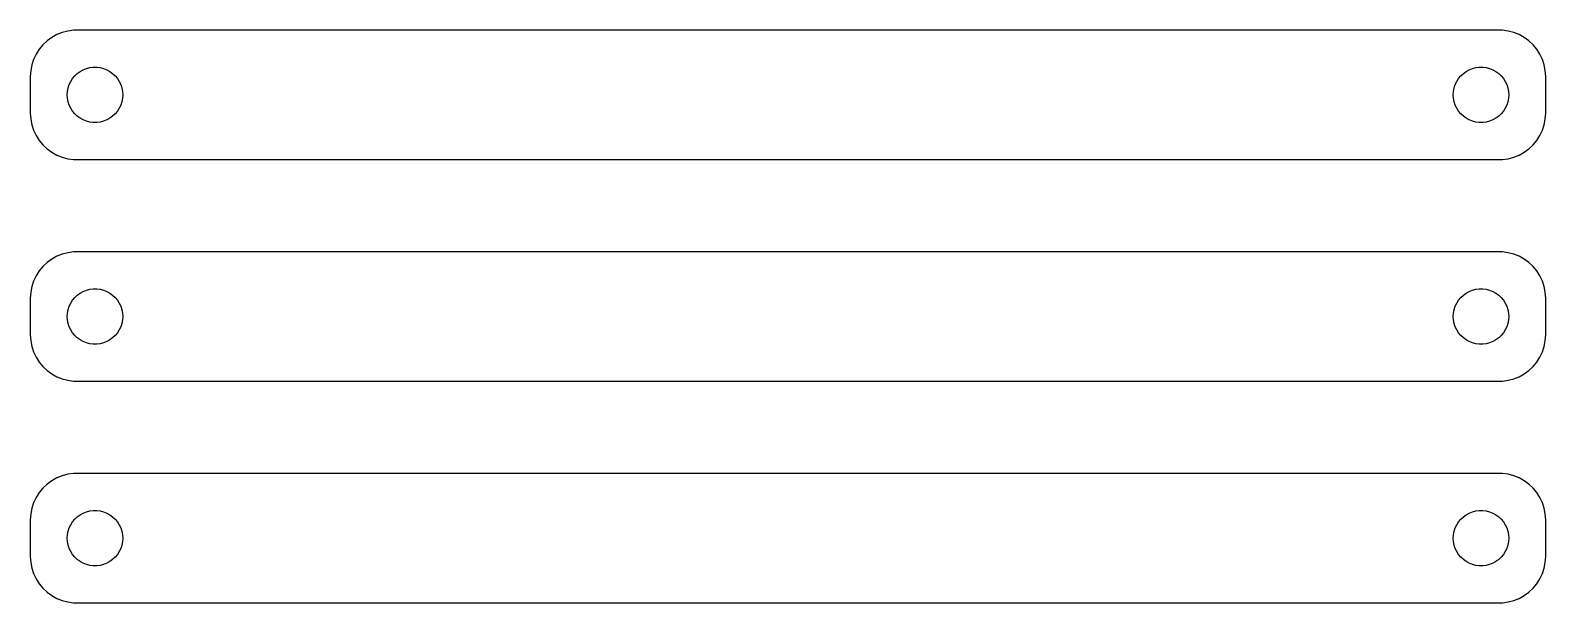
# Model space of a CAD drawing. Header units: metres. Extents: x -82 to 82, y 41 to 103.
import ezdxf

# ---------------------------------------------------------------- set-up
doc = ezdxf.new("R2010")
doc.units = ezdxf.units.M

msp = doc.modelspace()

# ---------------------------------------------------------------- linework, layer by layer
for p, q in [((-80.1871, 101.853), (-80.6448, 101.423)), ((-79.6791, 102.222), (-80.1871, 101.853)), ((-79.1289, 102.524), (-79.6791, 102.222)), ((-78.5451, 102.755), (-79.1289, 102.524)), ((-77.9369, 102.911), (-78.5451, 102.755)), ((-77.3139, 102.99), (-77.9369, 102.911)), ((77.3139, 102.99), (-77.3139, 102.99)), ((77.9369, 102.911), (77.3139, 102.99)), ((78.5451, 102.755), (77.9369, 102.911)), ((79.1289, 102.524), (78.5451, 102.755)), ((79.6791, 102.222), (79.1289, 102.524)), ((80.1871, 101.853), (79.6791, 102.222)), ((80.6448, 101.423), (80.1871, 101.853)), ((-81.3815, 100.409), (-81.6489, 99.8406)), ((-81.0451, 100.939), (-81.3815, 100.409)), ((-80.6448, 101.423), (-81.0451, 100.939)), ((81.0451, 100.939), (80.6448, 101.423)), ((81.3815, 100.409), (81.0451, 100.939)), ((81.6489, 99.8406), (81.3815, 100.409)), ((-81.9606, 98.6267), (-82, 98)), ((-81.8429, 99.2434), (-81.9606, 98.6267)), ((-81.6489, 99.8406), (-81.8429, 99.2434)), ((-76.9123, 98.3115), (-76.6075, 98.533)), ((-76.6075, 98.533), (-76.2773, 98.7145)), ((-76.2773, 98.7145), (-75.927, 98.8532)), ((-75.927, 98.8532), (-75.5621, 98.9469)), ((-75.5621, 98.9469), (-75.1884, 98.9941)), ((-75.1884, 98.9941), (-74.8116, 98.9941)), ((-74.8116, 98.9941), (-74.4379, 98.9469)), ((-74.4379, 98.9469), (-74.073, 98.8532)), ((-74.073, 98.8532), (-73.7227, 98.7145)), ((-73.7227, 98.7145), (-73.3925, 98.533)), ((-73.3925, 98.533), (-73.0877, 98.3115)), ((73.0877, 98.3115), (73.3925, 98.533)), ((73.3925, 98.533), (73.7227, 98.7145)), ((73.7227, 98.7145), (74.073, 98.8532)), ((74.073, 98.8532), (74.4379, 98.9469)), ((74.4379, 98.9469), (74.8116, 98.9941)), ((74.8116, 98.9941), (75.1884, 98.9941)), ((75.1884, 98.9941), (75.5621, 98.9469)), ((75.5621, 98.9469), (75.927, 98.8532)), ((75.927, 98.8532), (76.2773, 98.7145)), ((76.2773, 98.7145), (76.6075, 98.533)), ((76.6075, 98.533), (76.9123, 98.3115)), ((81.8429, 99.2434), (81.6489, 99.8406)), ((81.9606, 98.6267), (81.8429, 99.2434)), ((82, 98), (81.9606, 98.6267)), ((-82, 98), (-82, 94)), ((-77.9057, 96.7461), (-77.7893, 97.1044)), ((-77.7893, 97.1044), (-77.6289, 97.4453)), ((-77.6289, 97.4453), (-77.427, 97.7634)), ((-77.427, 97.7634), (-77.1869, 98.0536)), ((-77.1869, 98.0536), (-76.9123, 98.3115)), ((-73.0877, 98.3115), (-72.8131, 98.0536)), ((-72.8131, 98.0536), (-72.573, 97.7634)), ((-72.573, 97.7634), (-72.3711, 97.4453)), ((-72.3711, 97.4453), (-72.2107, 97.1044)), ((-72.2107, 97.1044), (-72.0943, 96.7461)), ((72.0943, 96.7461), (72.2107, 97.1044)), ((72.2107, 97.1044), (72.3711, 97.4453)), ((72.3711, 97.4453), (72.573, 97.7634)), ((72.573, 97.7634), (72.8131, 98.0536)), ((72.8131, 98.0536), (73.0877, 98.3115)), ((76.9123, 98.3115), (77.1869, 98.0536)), ((77.1869, 98.0536), (77.427, 97.7634)), ((77.427, 97.7634), (77.6289, 97.4453)), ((77.6289, 97.4453), (77.7893, 97.1044)), ((77.7893, 97.1044), (77.9057, 96.7461)), ((82, 94), (82, 98)), ((-78, 96), (-77.9763, 96.376)), ((-77.9763, 95.624), (-78, 96)), ((-77.9763, 96.376), (-77.9057, 96.7461)), ((-77.9057, 95.2539), (-77.9763, 95.624)), ((-77.7893, 94.8956), (-77.9057, 95.2539)), ((-72.0943, 95.2539), (-72.2107, 94.8956)), ((-72.0943, 96.7461), (-72.0237, 96.376)), ((-72.0237, 95.624), (-72.0943, 95.2539)), ((-72.0237, 96.376), (-72, 96)), ((-72, 96), (-72.0237, 95.624)), ((72, 96), (72.0237, 96.376)), ((72.0237, 95.624), (72, 96)), ((72.0237, 96.376), (72.0943, 96.7461)), ((72.0943, 95.2539), (72.0237, 95.624)), ((72.2107, 94.8956), (72.0943, 95.2539)), ((77.9057, 95.2539), (77.7893, 94.8956)), ((77.9057, 96.7461), (77.9763, 96.376)), ((77.9763, 95.624), (77.9057, 95.2539)), ((77.9763, 96.376), (78, 96)), ((78, 96), (77.9763, 95.624)), ((-82, 94), (-81.9606, 93.3733)), ((-77.6289, 94.5547), (-77.7893, 94.8956)), ((-77.427, 94.2366), (-77.6289, 94.5547)), ((-77.1869, 93.9464), (-77.427, 94.2366)), ((-76.9123, 93.6885), (-77.1869, 93.9464)), ((-76.6075, 93.467), (-76.9123, 93.6885)), ((-73.0877, 93.6885), (-73.3925, 93.467)), ((-72.8131, 93.9464), (-73.0877, 93.6885)), ((-72.573, 94.2366), (-72.8131, 93.9464)), ((-72.3711, 94.5547), (-72.573, 94.2366)), ((-72.2107, 94.8956), (-72.3711, 94.5547)), ((72.3711, 94.5547), (72.2107, 94.8956)), ((72.573, 94.2366), (72.3711, 94.5547)), ((72.8131, 93.9464), (72.573, 94.2366)), ((73.0877, 93.6885), (72.8131, 93.9464)), ((73.3925, 93.467), (73.0877, 93.6885)), ((76.9123, 93.6885), (76.6075, 93.467)), ((77.1869, 93.9464), (76.9123, 93.6885)), ((77.427, 94.2366), (77.1869, 93.9464)), ((77.6289, 94.5547), (77.427, 94.2366)), ((77.7893, 94.8956), (77.6289, 94.5547)), ((81.9606, 93.3733), (82, 94)), ((-81.9606, 93.3733), (-81.8429, 92.7566)), ((-81.8429, 92.7566), (-81.6489, 92.1594)), ((-81.6489, 92.1594), (-81.3815, 91.5912)), ((-76.2773, 93.2855), (-76.6075, 93.467)), ((-75.927, 93.1468), (-76.2773, 93.2855)), ((-75.5621, 93.0531), (-75.927, 93.1468)), ((-75.1884, 93.0059), (-75.5621, 93.0531)), ((-74.8116, 93.0059), (-75.1884, 93.0059)), ((-74.4379, 93.0531), (-74.8116, 93.0059)), ((-74.073, 93.1468), (-74.4379, 93.0531)), ((-73.7227, 93.2855), (-74.073, 93.1468)), ((-73.3925, 93.467), (-73.7227, 93.2855)), ((73.7227, 93.2855), (73.3925, 93.467)), ((74.073, 93.1468), (73.7227, 93.2855)), ((74.4379, 93.0531), (74.073, 93.1468)), ((74.8116, 93.0059), (74.4379, 93.0531)), ((75.1884, 93.0059), (74.8116, 93.0059)), ((75.5621, 93.0531), (75.1884, 93.0059)), ((75.927, 93.1468), (75.5621, 93.0531)), ((76.2773, 93.2855), (75.927, 93.1468)), ((76.6075, 93.467), (76.2773, 93.2855)), ((81.3815, 91.5912), (81.6489, 92.1594)), ((81.6489, 92.1594), (81.8429, 92.7566)), ((81.8429, 92.7566), (81.9606, 93.3733)), ((-81.3815, 91.5912), (-81.0451, 91.0611)), ((-81.0451, 91.0611), (-80.6448, 90.5773)), ((-80.6448, 90.5773), (-80.1871, 90.1474)), ((80.1871, 90.1474), (80.6448, 90.5773)), ((80.6448, 90.5773), (81.0451, 91.0611)), ((81.0451, 91.0611), (81.3815, 91.5912)), ((-80.1871, 90.1474), (-79.6791, 89.7784)), ((-79.6791, 89.7784), (-79.1289, 89.4759)), ((-79.1289, 89.4759), (-78.5451, 89.2447)), ((-78.5451, 89.2447), (-77.9369, 89.0886)), ((-77.9369, 89.0886), (-77.3139, 89.0099)), ((-77.3139, 89.0099), (77.3139, 89.0099)), ((77.3139, 89.0099), (77.9369, 89.0886)), ((77.9369, 89.0886), (78.5451, 89.2447)), ((78.5451, 89.2447), (79.1289, 89.4759)), ((79.1289, 89.4759), (79.6791, 89.7784)), ((79.6791, 89.7784), (80.1871, 90.1474)), ((-78.5451, 78.7553), (-79.1289, 78.5241)), ((-77.9369, 78.9114), (-78.5451, 78.7553)), ((-77.3139, 78.9901), (-77.9369, 78.9114)), ((77.3139, 78.9901), (-77.3139, 78.9901)), ((77.9369, 78.9114), (77.3139, 78.9901)), ((78.5451, 78.7553), (77.9369, 78.9114)), ((79.1289, 78.5241), (78.5451, 78.7553)), ((-80.6448, 77.4227), (-81.0451, 76.9389)), ((-80.1871, 77.8526), (-80.6448, 77.4227)), ((-79.6791, 78.2216), (-80.1871, 77.8526)), ((-79.1289, 78.5241), (-79.6791, 78.2216)), ((79.6791, 78.2216), (79.1289, 78.5241)), ((80.1871, 77.8526), (79.6791, 78.2216)), ((80.6448, 77.4227), (80.1871, 77.8526)), ((81.0451, 76.9389), (80.6448, 77.4227)), ((-81.6489, 75.8406), (-81.8429, 75.2434)), ((-81.3815, 76.4088), (-81.6489, 75.8406)), ((-81.0451, 76.9389), (-81.3815, 76.4088)), ((81.3815, 76.4088), (81.0451, 76.9389)), ((81.6489, 75.8406), (81.3815, 76.4088)), ((81.8429, 75.2434), (81.6489, 75.8406)), ((-81.9606, 74.6267), (-82, 74)), ((-82, 74), (-82, 70)), ((-81.8429, 75.2434), (-81.9606, 74.6267)), ((-77.427, 73.7634), (-77.1869, 74.0536)), ((-77.1869, 74.0536), (-76.9123, 74.3115)), ((-76.9123, 74.3115), (-76.6075, 74.533)), ((-76.6075, 74.533), (-76.2773, 74.7145)), ((-76.2773, 74.7145), (-75.927, 74.8532)), ((-75.927, 74.8532), (-75.5621, 74.9469)), ((-75.5621, 74.9469), (-75.1884, 74.9941)), ((-75.1884, 74.9941), (-74.8116, 74.9941)), ((-74.8116, 74.9941), (-74.4379, 74.9469)), ((-74.4379, 74.9469), (-74.073, 74.8532)), ((-74.073, 74.8532), (-73.7227, 74.7145)), ((-73.7227, 74.7145), (-73.3925, 74.533)), ((-73.3925, 74.533), (-73.0877, 74.3115)), ((-73.0877, 74.3115), (-72.8131, 74.0536)), ((-72.8131, 74.0536), (-72.573, 73.7634)), ((72.573, 73.7634), (72.8131, 74.0536)), ((72.8131, 74.0536), (73.0877, 74.3115)), ((73.0877, 74.3115), (73.3925, 74.533)), ((73.3925, 74.533), (73.7227, 74.7145)), ((73.7227, 74.7145), (74.073, 74.8532)), ((74.073, 74.8532), (74.4379, 74.9469)), ((74.4379, 74.9469), (74.8116, 74.9941)), ((74.8116, 74.9941), (75.1884, 74.9941)), ((75.1884, 74.9941), (75.5621, 74.9469)), ((75.5621, 74.9469), (75.927, 74.8532)), ((75.927, 74.8532), (76.2773, 74.7145)), ((76.2773, 74.7145), (76.6075, 74.533)), ((76.6075, 74.533), (76.9123, 74.3115)), ((76.9123, 74.3115), (77.1869, 74.0536)), ((77.1869, 74.0536), (77.427, 73.7634)), ((81.9606, 74.6267), (81.8429, 75.2434)), ((82, 74), (81.9606, 74.6267)), ((82, 70), (82, 74)), ((-78, 72), (-77.9763, 72.376)), ((-77.9763, 72.376), (-77.9057, 72.7461)), ((-77.9057, 72.7461), (-77.7893, 73.1044)), ((-77.7893, 73.1044), (-77.6289, 73.4453)), ((-77.6289, 73.4453), (-77.427, 73.7634)), ((-72.573, 73.7634), (-72.3711, 73.4453)), ((-72.3711, 73.4453), (-72.2107, 73.1044)), ((-72.2107, 73.1044), (-72.0943, 72.7461)), ((-72.0943, 72.7461), (-72.0237, 72.376)), ((-72.0237, 72.376), (-72, 72)), ((72, 72), (72.0237, 72.376)), ((72.0237, 72.376), (72.0943, 72.7461)), ((72.0943, 72.7461), (72.2107, 73.1044)), ((72.2107, 73.1044), (72.3711, 73.4453)), ((72.3711, 73.4453), (72.573, 73.7634)), ((77.427, 73.7634), (77.6289, 73.4453)), ((77.6289, 73.4453), (77.7893, 73.1044)), ((77.7893, 73.1044), (77.9057, 72.7461)), ((77.9057, 72.7461), (77.9763, 72.376)), ((77.9763, 72.376), (78, 72)), ((-77.9763, 71.624), (-78, 72)), ((-77.9057, 71.2539), (-77.9763, 71.624)), ((-77.7893, 70.8956), (-77.9057, 71.2539)), ((-77.6289, 70.5547), (-77.7893, 70.8956)), ((-77.427, 70.2366), (-77.6289, 70.5547)), ((-72.3711, 70.5547), (-72.573, 70.2366)), ((-72.2107, 70.8956), (-72.3711, 70.5547)), ((-72.0943, 71.2539), (-72.2107, 70.8956)), ((-72.0237, 71.624), (-72.0943, 71.2539)), ((-72, 72), (-72.0237, 71.624)), ((72.0237, 71.624), (72, 72)), ((72.0943, 71.2539), (72.0237, 71.624)), ((72.2107, 70.8956), (72.0943, 71.2539)), ((72.3711, 70.5547), (72.2107, 70.8956)), ((72.573, 70.2366), (72.3711, 70.5547)), ((77.6289, 70.5547), (77.427, 70.2366)), ((77.7893, 70.8956), (77.6289, 70.5547)), ((77.9057, 71.2539), (77.7893, 70.8956)), ((77.9763, 71.624), (77.9057, 71.2539)), ((78, 72), (77.9763, 71.624)), ((-82, 70), (-81.9606, 69.3733)), ((-81.9606, 69.3733), (-81.8429, 68.7566)), ((-77.1869, 69.9464), (-77.427, 70.2366)), ((-76.9123, 69.6885), (-77.1869, 69.9464)), ((-76.6075, 69.467), (-76.9123, 69.6885)), ((-76.2773, 69.2855), (-76.6075, 69.467)), ((-75.927, 69.1468), (-76.2773, 69.2855)), ((-75.5621, 69.0531), (-75.927, 69.1468)), ((-75.1884, 69.0059), (-75.5621, 69.0531)), ((-74.8116, 69.0059), (-75.1884, 69.0059)), ((-74.4379, 69.0531), (-74.8116, 69.0059)), ((-74.073, 69.1468), (-74.4379, 69.0531)), ((-73.7227, 69.2855), (-74.073, 69.1468)), ((-73.3925, 69.467), (-73.7227, 69.2855)), ((-73.0877, 69.6885), (-73.3925, 69.467)), ((-72.8131, 69.9464), (-73.0877, 69.6885)), ((-72.573, 70.2366), (-72.8131, 69.9464)), ((72.8131, 69.9464), (72.573, 70.2366)), ((73.0877, 69.6885), (72.8131, 69.9464)), ((73.3925, 69.467), (73.0877, 69.6885)), ((73.7227, 69.2855), (73.3925, 69.467)), ((74.073, 69.1468), (73.7227, 69.2855)), ((74.4379, 69.0531), (74.073, 69.1468)), ((74.8116, 69.0059), (74.4379, 69.0531)), ((75.1884, 69.0059), (74.8116, 69.0059)), ((75.5621, 69.0531), (75.1884, 69.0059)), ((75.927, 69.1468), (75.5621, 69.0531)), ((76.2773, 69.2855), (75.927, 69.1468)), ((76.6075, 69.467), (76.2773, 69.2855)), ((76.9123, 69.6885), (76.6075, 69.467)), ((77.1869, 69.9464), (76.9123, 69.6885)), ((77.427, 70.2366), (77.1869, 69.9464)), ((81.8429, 68.7566), (81.9606, 69.3733)), ((81.9606, 69.3733), (82, 70)), ((-81.8429, 68.7566), (-81.6489, 68.1594)), ((-81.6489, 68.1594), (-81.3815, 67.5912)), ((-81.3815, 67.5912), (-81.0451, 67.0611)), ((81.0451, 67.0611), (81.3815, 67.5912)), ((81.3815, 67.5912), (81.6489, 68.1594)), ((81.6489, 68.1594), (81.8429, 68.7566)), ((-81.0451, 67.0611), (-80.6448, 66.5773)), ((-80.6448, 66.5773), (-80.1871, 66.1474)), ((-80.1871, 66.1474), (-79.6791, 65.7784)), ((-79.6791, 65.7784), (-79.1289, 65.4759)), ((79.1289, 65.4759), (79.6791, 65.7784)), ((79.6791, 65.7784), (80.1871, 66.1474)), ((80.1871, 66.1474), (80.6448, 66.5773)), ((80.6448, 66.5773), (81.0451, 67.0611)), ((-79.1289, 65.4759), (-78.5451, 65.2447)), ((-78.5451, 65.2447), (-77.9369, 65.0886)), ((-77.9369, 65.0886), (-77.3139, 65.0099)), ((-77.3139, 65.0099), (77.3139, 65.0099)), ((77.3139, 65.0099), (77.9369, 65.0886)), ((77.9369, 65.0886), (78.5451, 65.2447)), ((78.5451, 65.2447), (79.1289, 65.4759)), ((-79.6791, 54.2216), (-80.1871, 53.8526)), ((-79.1289, 54.5241), (-79.6791, 54.2216)), ((-78.5451, 54.7553), (-79.1289, 54.5241)), ((-77.9369, 54.9114), (-78.5451, 54.7553)), ((-77.3139, 54.9901), (-77.9369, 54.9114)), ((77.3139, 54.9901), (-77.3139, 54.9901)), ((77.9369, 54.9114), (77.3139, 54.9901)), ((78.5451, 54.7553), (77.9369, 54.9114)), ((79.1289, 54.5241), (78.5451, 54.7553)), ((79.6791, 54.2216), (79.1289, 54.5241)), ((80.1871, 53.8526), (79.6791, 54.2216)), ((-81.0451, 52.9389), (-81.3815, 52.4088)), ((-80.6448, 53.4227), (-81.0451, 52.9389)), ((-80.1871, 53.8526), (-80.6448, 53.4227)), ((80.6448, 53.4227), (80.1871, 53.8526)), ((81.0451, 52.9389), (80.6448, 53.4227)), ((81.3815, 52.4088), (81.0451, 52.9389)), ((-81.8429, 51.2434), (-81.9606, 50.6267)), ((-81.6489, 51.8406), (-81.8429, 51.2434)), ((-81.3815, 52.4088), (-81.6489, 51.8406)), ((-76.2773, 50.7145), (-75.927, 50.8532)), ((-75.927, 50.8532), (-75.5621, 50.9469)), ((-75.5621, 50.9469), (-75.1884, 50.9941)), ((-75.1884, 50.9941), (-74.8116, 50.9941)), ((-74.8116, 50.9941), (-74.4379, 50.9469)), ((-74.4379, 50.9469), (-74.073, 50.8532)), ((-74.073, 50.8532), (-73.7227, 50.7145)), ((73.7227, 50.7145), (74.073, 50.8532)), ((74.073, 50.8532), (74.4379, 50.9469)), ((74.4379, 50.9469), (74.8116, 50.9941)), ((74.8116, 50.9941), (75.1884, 50.9941)), ((75.1884, 50.9941), (75.5621, 50.9469)), ((75.5621, 50.9469), (75.927, 50.8532)), ((75.927, 50.8532), (76.2773, 50.7145)), ((81.6489, 51.8406), (81.3815, 52.4088)), ((81.8429, 51.2434), (81.6489, 51.8406)), ((81.9606, 50.6267), (81.8429, 51.2434)), ((-81.9606, 50.6267), (-82, 50)), ((-82, 50), (-82, 46)), ((-77.7893, 49.1044), (-77.6289, 49.4453)), ((-77.6289, 49.4453), (-77.427, 49.7634)), ((-77.427, 49.7634), (-77.1869, 50.0536)), ((-77.1869, 50.0536), (-76.9123, 50.3115)), ((-76.9123, 50.3115), (-76.6075, 50.533)), ((-76.6075, 50.533), (-76.2773, 50.7145)), ((-73.7227, 50.7145), (-73.3925, 50.533)), ((-73.3925, 50.533), (-73.0877, 50.3115)), ((-73.0877, 50.3115), (-72.8131, 50.0536)), ((-72.8131, 50.0536), (-72.573, 49.7634)), ((-72.573, 49.7634), (-72.3711, 49.4453)), ((-72.3711, 49.4453), (-72.2107, 49.1044)), ((72.2107, 49.1044), (72.3711, 49.4453)), ((72.3711, 49.4453), (72.573, 49.7634)), ((72.573, 49.7634), (72.8131, 50.0536)), ((72.8131, 50.0536), (73.0877, 50.3115)), ((73.0877, 50.3115), (73.3925, 50.533)), ((73.3925, 50.533), (73.7227, 50.7145)), ((76.2773, 50.7145), (76.6075, 50.533)), ((76.6075, 50.533), (76.9123, 50.3115)), ((76.9123, 50.3115), (77.1869, 50.0536)), ((77.1869, 50.0536), (77.427, 49.7634)), ((77.427, 49.7634), (77.6289, 49.4453)), ((77.6289, 49.4453), (77.7893, 49.1044)), ((82, 50), (81.9606, 50.6267)), ((82, 46), (82, 50)), ((-78, 48), (-77.9763, 48.376)), ((-77.9763, 47.624), (-78, 48)), ((-77.9763, 48.376), (-77.9057, 48.7461)), ((-77.9057, 47.2539), (-77.9763, 47.624)), ((-77.9057, 48.7461), (-77.7893, 49.1044)), ((-72.2107, 49.1044), (-72.0943, 48.7461)), ((-72.0943, 48.7461), (-72.0237, 48.376)), ((-72.0237, 47.624), (-72.0943, 47.2539)), ((-72.0237, 48.376), (-72, 48)), ((-72, 48), (-72.0237, 47.624)), ((72, 48), (72.0237, 48.376)), ((72.0237, 47.624), (72, 48)), ((72.0237, 48.376), (72.0943, 48.7461)), ((72.0943, 47.2539), (72.0237, 47.624)), ((72.0943, 48.7461), (72.2107, 49.1044)), ((77.7893, 49.1044), (77.9057, 48.7461)), ((77.9057, 48.7461), (77.9763, 48.376)), ((77.9763, 47.624), (77.9057, 47.2539)), ((77.9763, 48.376), (78, 48)), ((78, 48), (77.9763, 47.624)), ((-82, 46), (-81.9606, 45.3733)), ((-77.7893, 46.8956), (-77.9057, 47.2539)), ((-77.6289, 46.5547), (-77.7893, 46.8956)), ((-77.427, 46.2366), (-77.6289, 46.5547)), ((-77.1869, 45.9464), (-77.427, 46.2366)), ((-76.9123, 45.6885), (-77.1869, 45.9464)), ((-72.8131, 45.9464), (-73.0877, 45.6885)), ((-72.573, 46.2366), (-72.8131, 45.9464)), ((-72.3711, 46.5547), (-72.573, 46.2366)), ((-72.2107, 46.8956), (-72.3711, 46.5547)), ((-72.0943, 47.2539), (-72.2107, 46.8956)), ((72.2107, 46.8956), (72.0943, 47.2539)), ((72.3711, 46.5547), (72.2107, 46.8956)), ((72.573, 46.2366), (72.3711, 46.5547)), ((72.8131, 45.9464), (72.573, 46.2366)), ((73.0877, 45.6885), (72.8131, 45.9464)), ((77.1869, 45.9464), (76.9123, 45.6885)), ((77.427, 46.2366), (77.1869, 45.9464)), ((77.6289, 46.5547), (77.427, 46.2366)), ((77.7893, 46.8956), (77.6289, 46.5547)), ((77.9057, 47.2539), (77.7893, 46.8956)), ((81.9606, 45.3733), (82, 46)), ((-81.9606, 45.3733), (-81.8429, 44.7566)), ((-81.8429, 44.7566), (-81.6489, 44.1594)), ((-76.6075, 45.467), (-76.9123, 45.6885)), ((-76.2773, 45.2855), (-76.6075, 45.467)), ((-75.927, 45.1468), (-76.2773, 45.2855)), ((-75.5621, 45.0531), (-75.927, 45.1468)), ((-75.1884, 45.0059), (-75.5621, 45.0531)), ((-74.8116, 45.0059), (-75.1884, 45.0059)), ((-74.4379, 45.0531), (-74.8116, 45.0059)), ((-74.073, 45.1468), (-74.4379, 45.0531)), ((-73.7227, 45.2855), (-74.073, 45.1468)), ((-73.3925, 45.467), (-73.7227, 45.2855)), ((-73.0877, 45.6885), (-73.3925, 45.467)), ((73.3925, 45.467), (73.0877, 45.6885)), ((73.7227, 45.2855), (73.3925, 45.467)), ((74.073, 45.1468), (73.7227, 45.2855)), ((74.4379, 45.0531), (74.073, 45.1468)), ((74.8116, 45.0059), (74.4379, 45.0531)), ((75.1884, 45.0059), (74.8116, 45.0059)), ((75.5621, 45.0531), (75.1884, 45.0059)), ((75.927, 45.1468), (75.5621, 45.0531)), ((76.2773, 45.2855), (75.927, 45.1468)), ((76.6075, 45.467), (76.2773, 45.2855)), ((76.9123, 45.6885), (76.6075, 45.467)), ((81.6489, 44.1594), (81.8429, 44.7566)), ((81.8429, 44.7566), (81.9606, 45.3733)), ((-81.6489, 44.1594), (-81.3815, 43.5912)), ((-81.3815, 43.5912), (-81.0451, 43.0611)), ((-81.0451, 43.0611), (-80.6448, 42.5773)), ((80.6448, 42.5773), (81.0451, 43.0611)), ((81.0451, 43.0611), (81.3815, 43.5912)), ((81.3815, 43.5912), (81.6489, 44.1594)), ((-80.6448, 42.5773), (-80.1871, 42.1474)), ((-80.1871, 42.1474), (-79.6791, 41.7784)), ((-79.6791, 41.7784), (-79.1289, 41.4759)), ((-79.1289, 41.4759), (-78.5451, 41.2447)), ((-78.5451, 41.2447), (-77.9369, 41.0886)), ((-77.9369, 41.0886), (-77.3139, 41.0099)), ((-77.3139, 41.0099), (77.3139, 41.0099)), ((77.3139, 41.0099), (77.9369, 41.0886)), ((77.9369, 41.0886), (78.5451, 41.2447)), ((78.5451, 41.2447), (79.1289, 41.4759)), ((79.1289, 41.4759), (79.6791, 41.7784)), ((79.6791, 41.7784), (80.1871, 42.1474)), ((80.1871, 42.1474), (80.6448, 42.5773))]:
    msp.add_line(p, q)

doc.saveas('drawing.dxf')
